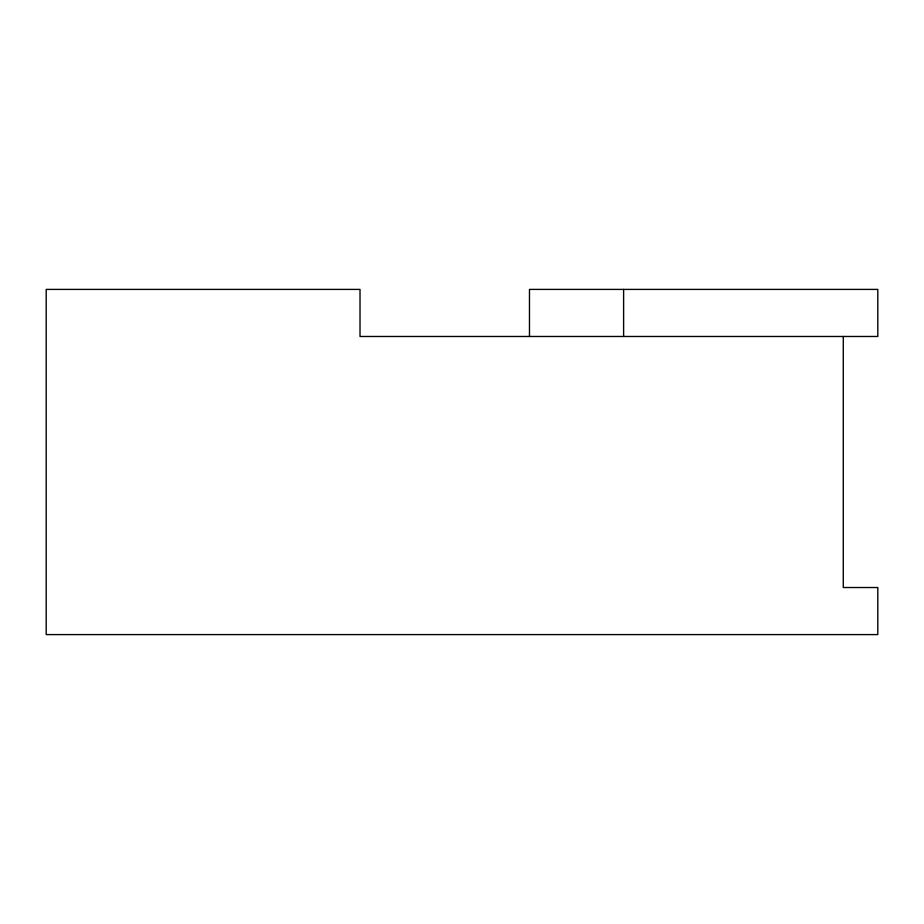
<?xml version="1.0" encoding="UTF-8"?>
<svg xmlns="http://www.w3.org/2000/svg" width="924" height="924" viewBox="0 0 924 924"><rect width="100%" height="100%" fill="white"/><g stroke="black" fill="none" stroke-linecap="round" stroke-linejoin="round"><path stroke-width="1.39" d="M843.277 336.475L843.277 587.525L877.8 587.525L877.8 634.592L46.2 634.592L46.2 289.408L360.014 289.408L360.014 336.475L877.8 336.475L877.8 289.408L529.475 289.408L529.475 336.475M623.608 289.408L623.608 336.475"/></g></svg>
